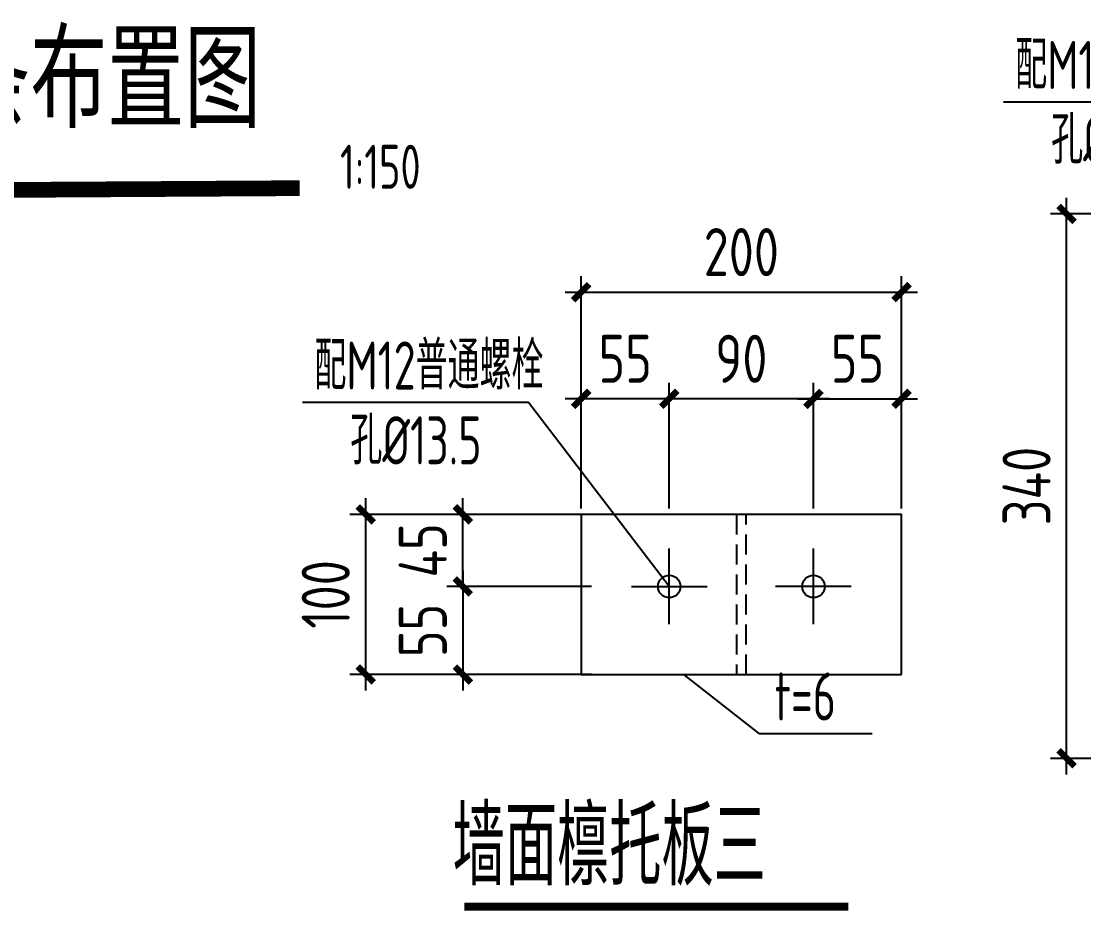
# Model space of a CAD drawing. Extents: x 177291 to 1288761, y 177638 to 322898.
# Drawn here: x 1037225 to 1050487, y 190866 to 201974 of the extents above; entities that cross this region are included whole.
import ezdxf

# ---------------------------------------------------------------- set-up
doc = ezdxf.new("R2010")
doc.units = 0
doc.header["$LTSCALE"] = 1000
doc.linetypes.add('DASHED', pattern=[0.75, 0.5, -0.25])
for name, color, linetype in [('AXIS', 3, 'Continuous'), ('DIM_SYMB', 3, 'Continuous'), ('NUM', 7, 'Continuous'), ('PUB_TEXT', 7, 'Continuous'), ('PZ', 202, 'Continuous'), ('板', 243, 'Continuous'), ('框线', 252, 'Continuous')]:
    doc.layers.add(name, color=color, linetype=linetype)
doc.styles.add('TSSD_Dimension', font='Tssdeng.shx', dxfattribs={"width": 0.8, "bigfont": 'hztxt.shx'})
doc.styles.add('TSSD_Norm', font='tssdeng.shx', dxfattribs={"bigfont": 'hztxt.shx'})
doc.styles.add('标准字体', font='tssdeng.shx', dxfattribs={"width": 0.7, "bigfont": 'tssdchn.shx'})
doc.dimstyles.new('TSSD_20_200', dxfattribs={"dimtxt": 600, "dimasz": 200, "dimexe": 200, "dimexo": 500, "dimgap": 200, "dimtad": 1, "dimdec": 0, "dimlfac": 0.05, "dimzin": 0, "dimdsep": 46, "dimtxsty": 'TSSD_Dimension', "dimblk": 'ARCHTICK', "dimblk1": 'ARCHTICK', "dimblk2": 'ARCHTICK', "dimcen": 0, "dimdle": 200, "dimclrt": 7, "dimadec": 0, "dimazin": 0, "dimtfac": 1, "dimtdec": 0, "dimtix": 1, "dimtmove": 2, "dimatfit": 3, "dimfxl": 1, "dimtolj": 1, "dimtzin": 0, "dimarcsym": 0})

# ---------------------------------------------------------------- blocks, each defined once
blk = doc.blocks.new('_ArchTick')
at = {"color": 0, "linetype": 'ByBlock', "const_width": 0.4}
blk.add_lwpolyline([(-0.5, -0.5), (0.5, 0.5)], dxfattribs=at)
blk = doc.blocks.new('*D748')
at = {"layer": 'AXIS', "color": 0, "linetype": 'ByBlock', "lineweight": -2, "transparency": 16777216}
for p, q in [((1047113, 195888), (1047113, 197459)), ((1048213, 195888), (1048213, 197459)), ((1046913, 197259), (1048413, 197259))]:
    blk.add_line(p, q, dxfattribs=at)
at = {"layer": 'Defpoints', "color": 0, "linetype": 'ByBlock', "transparency": 16777216}
for p in [(1048213, 197259), (1047113, 195388), (1048213, 195388)]:
    blk.add_point(p, dxfattribs=at)
at = {"layer": 'AXIS', "color": 0, "linetype": 'ByBlock', "lineweight": -2, "transparency": 16777216, "xscale": 200, "yscale": 200, "zscale": 200, "rotation": 180}
blk.add_blockref('_ArchTick', (1047113, 197259), dxfattribs=at)
at = {"layer": 'AXIS', "color": 0, "linetype": 'ByBlock', "lineweight": -2, "transparency": 16777216, "xscale": 200, "yscale": 200, "zscale": 200}
blk.add_blockref('_ArchTick', (1048213, 197259), dxfattribs=at)
at = {"layer": 'AXIS', "color": 7, "linetype": 'ByBlock', "transparency": 16777216, "insert": (1047663, 197759), "char_height": 600, "attachment_point": 5, "style": 'TSSD_Dimension'}
blk.add_mtext('\\A1;55', dxfattribs=at)
blk = doc.blocks.new('*D749')
at = {"layer": 'AXIS', "color": 0, "linetype": 'ByBlock', "lineweight": -2, "transparency": 16777216}
for p, q in [((1045313, 195888), (1045313, 197459)), ((1047113, 195888), (1047113, 197459)), ((1047313, 197259), (1045113, 197259))]:
    blk.add_line(p, q, dxfattribs=at)
at = {"layer": 'Defpoints', "color": 0, "linetype": 'ByBlock', "transparency": 16777216}
for p in [(1045313, 197259), (1045313, 195388), (1047113, 195388)]:
    blk.add_point(p, dxfattribs=at)
at = {"layer": 'AXIS', "color": 0, "linetype": 'ByBlock', "lineweight": -2, "transparency": 16777216, "xscale": 200, "yscale": 200, "zscale": 200, "rotation": 180}
blk.add_blockref('_ArchTick', (1045313, 197259), dxfattribs=at)
at = {"layer": 'AXIS', "color": 0, "linetype": 'ByBlock', "lineweight": -2, "transparency": 16777216, "xscale": 200, "yscale": 200, "zscale": 200}
blk.add_blockref('_ArchTick', (1047113, 197259), dxfattribs=at)
at = {"layer": 'AXIS', "color": 7, "linetype": 'ByBlock', "transparency": 16777216, "insert": (1046213, 197759), "char_height": 600, "attachment_point": 5, "style": 'TSSD_Dimension'}
blk.add_mtext('\\A1;90', dxfattribs=at)
blk = doc.blocks.new('*D750')
at = {"layer": 'AXIS', "color": 0, "linetype": 'ByBlock', "lineweight": -2, "transparency": 16777216}
for p, q in [((1044213, 195888), (1044213, 197459)), ((1045313, 195888), (1045313, 197459)), ((1045513, 197259), (1044013, 197259))]:
    blk.add_line(p, q, dxfattribs=at)
at = {"layer": 'Defpoints', "color": 0, "linetype": 'ByBlock', "transparency": 16777216}
for p in [(1044213, 197259), (1044213, 195388), (1045313, 195388)]:
    blk.add_point(p, dxfattribs=at)
at = {"layer": 'AXIS', "color": 0, "linetype": 'ByBlock', "lineweight": -2, "transparency": 16777216, "xscale": 200, "yscale": 200, "zscale": 200, "rotation": 180}
blk.add_blockref('_ArchTick', (1044213, 197259), dxfattribs=at)
at = {"layer": 'AXIS', "color": 0, "linetype": 'ByBlock', "lineweight": -2, "transparency": 16777216, "xscale": 200, "yscale": 200, "zscale": 200}
blk.add_blockref('_ArchTick', (1045313, 197259), dxfattribs=at)
at = {"layer": 'AXIS', "color": 7, "linetype": 'ByBlock', "transparency": 16777216, "insert": (1044763, 197759), "char_height": 600, "attachment_point": 5, "style": 'TSSD_Dimension'}
blk.add_mtext('\\A1;55', dxfattribs=at)
blk = doc.blocks.new('*D751')
at = {"layer": 'AXIS', "color": 0, "linetype": 'ByBlock', "lineweight": -2, "transparency": 16777216}
for p, q in [((1042737, 195816), (1042737, 196016)), ((1044341, 195816), (1042537, 195816)), ((1042737, 194916), (1042737, 195816)), ((1044341, 194916), (1042537, 194916)), ((1042737, 194916), (1042737, 194716))]:
    blk.add_line(p, q, dxfattribs=at)
at = {"layer": 'Defpoints', "color": 0, "linetype": 'ByBlock', "transparency": 16777216}
for p in [(1042737, 195816), (1044841, 195816), (1044841, 194916)]:
    blk.add_point(p, dxfattribs=at)
at = {"layer": 'AXIS', "color": 0, "linetype": 'ByBlock', "lineweight": -2, "transparency": 16777216, "xscale": 200, "yscale": 200, "zscale": 200}
for p, rotation in [((1042737, 195816), 270), ((1042737, 194916), 90)]:
    blk.add_blockref('_ArchTick', p, dxfattribs=dict(at, rotation=rotation))
at = {"layer": 'AXIS', "color": 7, "linetype": 'ByBlock', "transparency": 16777216, "insert": (1042237, 195366), "char_height": 600, "attachment_point": 5, "rotation": 90, "style": 'TSSD_Dimension'}
blk.add_mtext('\\A1;45', dxfattribs=at)
blk = doc.blocks.new('*D695')
at = {"layer": 'AXIS', "color": 0, "linetype": 'ByBlock', "lineweight": -2, "transparency": 16777216}
for p, q in [((1041525, 193616), (1041525, 196016)), ((1043713, 195816), (1041325, 195816)), ((1043713, 193816), (1041325, 193816))]:
    blk.add_line(p, q, dxfattribs=at)
at = {"layer": 'Defpoints', "color": 0, "linetype": 'ByBlock', "transparency": 16777216}
for p in [(1041525, 195816), (1044213, 195816), (1044213, 193816)]:
    blk.add_point(p, dxfattribs=at)
at = {"layer": 'AXIS', "color": 0, "linetype": 'ByBlock', "lineweight": -2, "transparency": 16777216, "xscale": 200, "yscale": 200, "zscale": 200}
for p, rotation in [((1041525, 195816), 90), ((1041525, 193816), 270)]:
    blk.add_blockref('_ArchTick', p, dxfattribs=dict(at, rotation=rotation))
at = {"layer": 'AXIS', "color": 7, "linetype": 'ByBlock', "transparency": 16777216, "insert": (1041025, 194816), "char_height": 600, "attachment_point": 5, "rotation": 90, "style": 'TSSD_Dimension'}
blk.add_mtext('\\A1;100', dxfattribs=at)
blk = doc.blocks.new('*D696')
at = {"layer": 'AXIS', "color": 0, "linetype": 'ByBlock', "lineweight": -2, "transparency": 16777216}
for p, q in [((1044213, 196316), (1044213, 198791)), ((1048213, 196316), (1048213, 198791)), ((1044013, 198591), (1048413, 198591))]:
    blk.add_line(p, q, dxfattribs=at)
at = {"layer": 'Defpoints', "color": 0, "linetype": 'ByBlock', "transparency": 16777216}
for p in [(1048213, 198591), (1044213, 195816), (1048213, 195816)]:
    blk.add_point(p, dxfattribs=at)
at = {"layer": 'AXIS', "color": 0, "linetype": 'ByBlock', "lineweight": -2, "transparency": 16777216, "xscale": 200, "yscale": 200, "zscale": 200, "rotation": 180}
blk.add_blockref('_ArchTick', (1044213, 198591), dxfattribs=at)
at = {"layer": 'AXIS', "color": 0, "linetype": 'ByBlock', "lineweight": -2, "transparency": 16777216, "xscale": 200, "yscale": 200, "zscale": 200}
blk.add_blockref('_ArchTick', (1048213, 198591), dxfattribs=at)
at = {"layer": 'AXIS', "color": 7, "linetype": 'ByBlock', "transparency": 16777216, "insert": (1046213, 199091), "char_height": 600, "attachment_point": 5, "style": 'TSSD_Dimension'}
blk.add_mtext('\\A1;200', dxfattribs=at)
blk = doc.blocks.new('*D782')
at = {"layer": 'AXIS', "color": 0, "linetype": 'ByBlock', "lineweight": -2, "transparency": 16777216}
for p, q in [((1050273, 192569), (1050273, 199769)), ((1052462, 199569), (1050073, 199569)), ((1052462, 192769), (1050073, 192769))]:
    blk.add_line(p, q, dxfattribs=at)
at = {"layer": 'Defpoints', "color": 0, "linetype": 'ByBlock', "transparency": 16777216}
for p in [(1050273, 199569), (1052962, 199569), (1052962, 192769)]:
    blk.add_point(p, dxfattribs=at)
at = {"layer": 'AXIS', "color": 0, "linetype": 'ByBlock', "lineweight": -2, "transparency": 16777216, "xscale": 200, "yscale": 200, "zscale": 200}
for p, rotation in [((1050273, 199569), 90), ((1050273, 192769), 270)]:
    blk.add_blockref('_ArchTick', p, dxfattribs=dict(at, rotation=rotation))
at = {"layer": 'AXIS', "color": 7, "linetype": 'ByBlock', "transparency": 16777216, "insert": (1049773, 196169), "char_height": 600, "attachment_point": 5, "rotation": 90, "style": 'TSSD_Dimension'}
blk.add_mtext('\\A1;340', dxfattribs=at)
blk = doc.blocks.new('*D734')
at = {"layer": 'AXIS', "color": 0, "linetype": 'ByBlock', "lineweight": -2, "transparency": 16777216}
for p, q in [((1042737, 195116), (1042737, 193616)), ((1044341, 194916), (1042537, 194916)), ((1044341, 193816), (1042537, 193816))]:
    blk.add_line(p, q, dxfattribs=at)
at = {"layer": 'Defpoints', "color": 0, "linetype": 'ByBlock', "transparency": 16777216}
for p in [(1044841, 194916), (1042737, 193816), (1044841, 193816)]:
    blk.add_point(p, dxfattribs=at)
at = {"layer": 'AXIS', "color": 0, "linetype": 'ByBlock', "lineweight": -2, "transparency": 16777216, "xscale": 200, "yscale": 200, "zscale": 200}
for p, rotation in [((1042737, 194916), 90), ((1042737, 193816), 270)]:
    blk.add_blockref('_ArchTick', p, dxfattribs=dict(at, rotation=rotation))
at = {"layer": 'AXIS', "color": 7, "linetype": 'ByBlock', "transparency": 16777216, "insert": (1042237, 194366), "char_height": 600, "attachment_point": 5, "rotation": 90, "style": 'TSSD_Dimension'}
blk.add_mtext('\\A1;55', dxfattribs=at)

msp = doc.modelspace()

# ---------------------------------------------------------------- linework, layer by layer
at = {"color": 3, "const_width": 100}
msp.add_lwpolyline([(1042755.59, 190915.53), (1047548.3, 190915.53)], dxfattribs=at)
at = {"layer": 'AXIS', "linetype": 'ByBlock'}
for p, q in [((1052305.56, 200964.34), (1049483.64, 200964.34)), ((1043557.33, 197210.87), (1040735.41, 197210.87)), ((1045313.33, 194915.87), (1043557.33, 197210.87)), ((1046435.91, 193079.09), (1045494.59, 193815.88)), ((1046435.91, 193079.09), (1047846.57, 193079.09))]:
    msp.add_line(p, q, dxfattribs=at)
at = {"layer": 'DIM_SYMB', "const_width": 196}
msp.add_lwpolyline([(1030753.58, 199829.01), (1040700.16, 199889.32)], dxfattribs=at)
at = {"layer": 'PZ'}
msp.add_lwpolyline([(1048213.25, 193815.87), (1048213.36, 195815.87), (1044213.36, 195815.89), (1044213.26, 193815.89)], close=True, dxfattribs=at)
for centre in [(1045313.33, 194915.87), (1047113.33, 194915.87)]:
    msp.add_circle(centre, 140, dxfattribs=at)
at = {"layer": '板', "linetype": 'DASHED', "ltscale": 0.5}
for p, q in [((1046153.24, 195815.88), (1046153.28, 193815.88)), ((1046273.28, 193815.88), (1046273.24, 195815.88)), ((1046153.28, 193815.88), (1046273.28, 193815.88))]:
    msp.add_line(p, q, dxfattribs=at)
at = {"layer": '框线'}
for p, q in [((1045313.33, 194443.73), (1045313.33, 195388)), ((1047113.33, 194443.73), (1047113.33, 195388)), ((1044841.2, 194915.87), (1045785.47, 194915.87)), ((1047585.47, 194915.87), (1046641.2, 194915.87))]:
    msp.add_line(p, q, dxfattribs=at)

# ---------------------------------------------------------------- texts
at = {"style": '标准字体', "width": 0.7}
msp.add_text('墙面檩托板三', height=980, dxfattribs=at).set_placement((1042609.59, 191181.13))
at = {"layer": 'NUM', "linetype": 'ByBlock', "style": 'TSSD_Norm', "width": 0.8}
msp.add_text('9轴墙面檩条布置图 ', height=1200, dxfattribs=at).set_placement((1031863.69, 200642.01))
at = {"layer": 'NUM', "style": 'TSSD_Norm', "width": 0.7}
msp.add_text('1:150', height=550, dxfattribs=at).set_placement((1041203.49, 199881.34))
at = {"layer": 'PUB_TEXT', "style": '标准字体', "width": 0.7}
for s, p in [('配M12普通螺栓', (1049631.64, 201128.34)), ('孔%%c13.5', (1050080.62, 200193.34)), ('配M12普通螺栓', (1040883.41, 197374.87)), ('孔%%c13.5', (1041332.39, 196439.87)), ('t=6', (1046628.02, 193241.77))]:
    msp.add_text(s, height=600, dxfattribs=at).set_placement(p)

# ---------------------------------------------------------------- dimensions: what is measured, and where the dimension line sits
at = {"layer": 'AXIS', "linetype": 'ByBlock'}
for base, p1, p2, angle, picture, middle in [((1050273.13, 199569.34), (1052961.64, 192769.4), (1052961.51, 199569.34), 90, '*D782', (1049773.13, 196169.37)), ((1041524.9, 195815.87), (1044213.26, 193815.89), (1044213.28, 195815.87), 90, '*D695', (1041024.9, 194815.88)), ((1042736.95, 195815.87), (1044841.2, 194915.87), (1044841.19, 195815.87), 90, '*D751', (1042236.95, 195365.87)), ((1042736.95, 193815.89), (1044841.2, 194915.87), (1044841.19, 193815.89), 270, '*D734', (1042236.95, 194365.88))]:
    dim = msp.add_linear_dim(base=base, p1=p1, p2=p2, angle=angle, dimstyle='TSSD_20_200', dxfattribs=at)
    dim.commit()
    dim.dimension.update_dxf_attribs({"geometry": picture, "text_midpoint": middle})
for base, p1, p2, picture, middle in [((1048213.28, 198591.29), (1044213.28, 195815.87), (1048213.28, 195815.89), '*D696', (1046213.28, 199091.29)), ((1044213.33, 197258.78), (1045313.33, 195388), (1044213.33, 195388), '*D750', (1044763.33, 197758.78)), ((1045313.33, 197258.78), (1047113.33, 195388), (1045313.33, 195388), '*D749', (1046213.33, 197758.78)), ((1048213.33, 197258.78), (1047113.33, 195388), (1048213.33, 195388), '*D748', (1047663.33, 197758.78))]:
    dim = msp.add_linear_dim(base=base, p1=p1, p2=p2, dimstyle='TSSD_20_200', dxfattribs=at)
    dim.commit()
    dim.dimension.update_dxf_attribs({"geometry": picture, "text_midpoint": middle})

doc.saveas('drawing.dxf')
